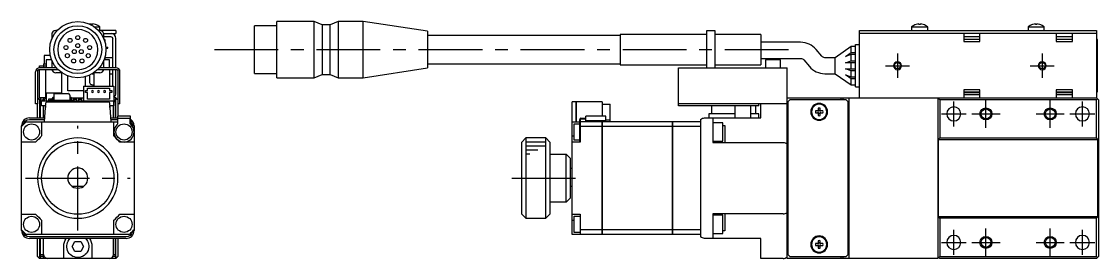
# Model space of a CAD drawing. Extents: x 0 to 566, y -8 to 193.
# Drawn here: x 298 to 566, y 73 to 132 of the extents above; entities that cross this region are included whole.
import ezdxf

# ---------------------------------------------------------------- set-up
doc = ezdxf.new("R2010")
doc.units = 0
doc.header["$LTSCALE"] = 0.5
doc.linetypes.add('CENTER', pattern=[50.8, 31.75, -6.35, 6.35, -6.35])
for name, color, linetype in [('MSM_CENTER', 1, 'CENTER'), ('MSM_CONTINUOUS', 7, 'CONTINUOUS'), ('MSM_NARROW', 5, 'CONTINUOUS')]:
    doc.layers.add(name, color=color, linetype=linetype)

msp = doc.modelspace()

# ---------------------------------------------------------------- linework, layer by layer
at = {"layer": 'MSM_CENTER'}
for p, q in [((346, 125), (491, 125)), ((516, 124), (516, 118)), ((552, 124), (552, 118)), ((513, 121), (519, 121)), ((549, 121), (555, 121)), ((530, 105.9), (530, 112.1)), ((538, 105.5), (538, 112.5)), ((554, 105.5), (554, 112.5)), ((562, 105.9), (562, 112.1)), ((526.9, 109), (533.1, 109)), ((534.5, 109), (541.5, 109)), ((550.5, 109), (557.5, 109)), ((558.9, 109), (565.1, 109)), ((312, 80), (312, 106)), ((299, 93), (325, 93)), ((420, 93), (438, 93)), ((538, 73.5), (538, 80.5)), ((554, 73.5), (554, 80.5)), ((530, 73.9), (530, 80.1)), ((562, 73.9), (562, 80.1)), ((526.9, 77), (533.1, 77)), ((534.5, 77), (541.5, 77)), ((550.5, 77), (557.5, 77)), ((558.9, 77), (565.1, 77))]:
    msp.add_line(p, q, dxfattribs=at)
at = {"layer": 'MSM_CONTINUOUS'}
for p, q in [((315.32, 131.27), (315.32, 131.39)), ((315.68, 131.39), (315.68, 131.27)), ((370.8, 132), (361.5, 132)), ((361.5, 118), (361.5, 132)), ((372.8, 131.15), (370.8, 132)), ((370.8, 118), (370.8, 132)), ((376.8, 132), (374.8, 131.15)), ((383, 132), (376.8, 132)), ((376.8, 132), (376.8, 118)), ((399, 129.57), (383, 132)), ((383, 118), (383, 132)), ((521.32, 131.27), (521.32, 131.39)), ((521.68, 131.39), (521.68, 131.27)), ((550.32, 131.27), (550.32, 131.39)), ((550.68, 131.39), (550.68, 131.27)), ((305.5, 128.75), (305.5, 127.6)), ((306.86, 129.75), (306.5, 129.75)), ((315.68, 131.27), (315.32, 131.27)), ((316.07, 130.7), (317.5, 130.7)), ((316.39, 131.27), (316.39, 131.27)), ((321.5, 129.8), (317.1, 129.8)), ((317.5, 129.75), (317.14, 129.75)), ((317.5, 129.8), (317.5, 130.7)), ((318.47, 129), (321.5, 129)), ((318.5, 127.6), (318.5, 128.75)), ((321.5, 129.8), (321.5, 129)), ((361.5, 130.95), (356, 130.95)), ((356, 119.05), (356, 130.95)), ((374.8, 131.15), (372.8, 131.15)), ((372.8, 131.15), (372.8, 118.85)), ((374.8, 118.85), (374.8, 131.15)), ((399, 129.57), (399, 120.43)), ((468.5, 128.75), (447, 128.75)), ((447, 128.75), (447, 121.25)), ((468.5, 120.5), (468.5, 129.75)), ((468.5, 129.75), (470.5, 129.75)), ((470.5, 129.75), (470.5, 120.5)), ((482, 128.75), (470.5, 128.75)), ((482, 128.75), (482, 121.25)), ((506.5, 129.8), (565.5, 129.8)), ((506.5, 113), (506.5, 129.8)), ((565.5, 129), (506.5, 129)), ((519.5, 130.7), (519.5, 129.8)), ((519.5, 130.7), (523.5, 130.7)), ((520.61, 131.27), (520.61, 131.27)), ((521.68, 131.27), (521.32, 131.27)), ((522.39, 131.27), (522.39, 131.27)), ((523.5, 129.8), (523.5, 130.7)), ((532.5, 129), (532.5, 127)), ((536.5, 127), (536.5, 129)), ((548.5, 130.7), (548.5, 129.8)), ((548.5, 130.7), (552.5, 130.7)), ((549.61, 131.27), (549.61, 131.27)), ((550.68, 131.27), (550.32, 131.27)), ((551.39, 131.27), (551.39, 131.27)), ((552.5, 129.8), (552.5, 130.7)), ((555.5, 129), (555.5, 127)), ((559.5, 127), (559.5, 129)), ((565.5, 129.8), (565.5, 113)), ((320.3, 128.2), (318.5, 128.2)), ((318.7, 127.5), (318.54, 127.5)), ((318.7, 127.5), (318.7, 127.03)), ((320.7, 120.5), (320.7, 127.8)), ((321.5, 120.5), (321.5, 127.8)), ((447, 128.5), (399, 128.5)), ((491.89, 126.83), (482, 126.83)), ((505.5, 126.25), (506.5, 126.25)), ((505.5, 115.75), (505.5, 126.25)), ((536.5, 128.2), (532.5, 128.2)), ((536.5, 127.5), (532.5, 127.5)), ((532.5, 127), (536.5, 127)), ((559.5, 128.2), (555.5, 128.2)), ((559.5, 127.5), (555.5, 127.5)), ((555.5, 127), (559.5, 127)), ((565.8, 127.5), (565.5, 127.5)), ((565.8, 114.5), (565.8, 127.5)), ((305.16, 123.5), (303.6, 123.5)), ((303.6, 123.5), (303.6, 121.5)), ((318.97, 125.63), (319.5, 125.63)), ((318.99, 125.38), (319.5, 125.38)), ((319.5, 125.38), (319.5, 125.63)), ((497.13, 123.36), (495.72, 125.04)), ((504.5, 125.75), (500.5, 123)), ((503.05, 123.25), (504.5, 124.25)), ((504.5, 123.75), (503.05, 123.25)), ((505.5, 125.75), (504.5, 125.75)), ((504.5, 124.25), (504.5, 125.75)), ((504.5, 124.25), (505.5, 124.25)), ((505.5, 123.75), (504.5, 123.75)), ((504.5, 122.25), (504.5, 123.75)), ((302.5, 121), (303.5, 121)), ((302.5, 120.5), (302.5, 121)), ((303.5, 121.5), (304.1, 121.5)), ((303.5, 121.5), (303.5, 120.5)), ((303.5, 121), (304.1, 121)), ((305.46, 122.5), (304.1, 122.5)), ((304.1, 122.5), (304.1, 120.5)), ((305.5, 122.4), (305.5, 120.5)), ((306.5, 120.5), (306.5, 120.67)), ((317.5, 120.67), (317.5, 120.5)), ((318.5, 120.5), (318.5, 122.4)), ((319.9, 122.5), (318.54, 122.5)), ((318.7, 122.97), (318.7, 122.5)), ((320.7, 123), (318.71, 123)), ((319.9, 120.5), (319.9, 122.5)), ((399, 121.5), (447, 121.5)), ((447, 121.25), (468.5, 121.25)), ((470.5, 121.25), (482, 121.25)), ((482, 122.83), (491.89, 122.83)), ((483.1, 122.5), (483.1, 120.5)), ((486.9, 122.5), (483.1, 122.5)), ((486.9, 120.5), (486.9, 122.5)), ((492.65, 122.47), (494.07, 120.79)), ((500.5, 123), (497.9, 123)), ((500.5, 119), (500.5, 123)), ((503.05, 121.75), (504.5, 122.25)), ((505.5, 121.75), (503.05, 121.75)), ((504.5, 122.25), (505.5, 122.25)), ((504.5, 120.25), (504.5, 121.75)), ((301.5, 111.5), (301.5, 119.5)), ((302, 119.8), (302, 111.5)), ((307.1, 120), (302.2, 120)), ((306.64, 120.5), (302.5, 120.5)), ((302.5, 113), (302.5, 120)), ((304, 120), (304, 113)), ((308.01, 119.25), (306.5, 119.25)), ((308, 114.08), (308, 119.25)), ((309.5, 114.75), (309.5, 118.46)), ((313.8, 118.24), (313.8, 115.9)), ((314.9, 118.63), (314.9, 117)), ((317.5, 119.25), (315.99, 119.25)), ((316, 119.25), (316, 115.9)), ((321.8, 120), (316.9, 120)), ((321.5, 120.5), (317.36, 120.5)), ((320, 115.9), (320, 120)), ((320, 119), (320.7, 119)), ((320.7, 115.9), (320.7, 120)), ((321.5, 114.2), (321.5, 120)), ((322, 119.8), (322, 111.5)), ((322.5, 111.5), (322.5, 119.5)), ((356, 119.05), (361.5, 119.05)), ((361.5, 118), (370.8, 118)), ((370.8, 118), (372.8, 118.85)), ((372.8, 118.85), (374.8, 118.85)), ((374.8, 118.85), (376.8, 118)), ((376.8, 118), (383, 118)), ((383, 118), (399, 120.43)), ((461.5, 120.5), (488.5, 120.5)), ((461.5, 111), (461.5, 120.5)), ((488.5, 73), (488.5, 120.5)), ((497.9, 119), (500.5, 119)), ((500.5, 119), (504.5, 116.25)), ((503.05, 120.25), (505.5, 120.25)), ((504.5, 119.75), (503.05, 120.25)), ((503.05, 118.75), (504.5, 118.25)), ((504.5, 117.75), (503.05, 118.75)), ((505.5, 119.75), (504.5, 119.75)), ((504.5, 118.25), (504.5, 119.75)), ((504.5, 118.25), (505.5, 118.25)), ((313.43, 115.9), (320.93, 115.9)), ((313.43, 115.9), (313.43, 112.2)), ((314.43, 115.4), (319.93, 115.4)), ((314.43, 114.85), (314.43, 115.4)), ((319.93, 115.4), (319.93, 114.85)), ((320.93, 115.9), (320.93, 112.2)), ((505.5, 117.75), (504.5, 117.75)), ((504.5, 116.25), (504.5, 117.75)), ((504.5, 116.25), (505.5, 116.25)), ((505.5, 115.75), (506.5, 115.75)), ((302, 112.5), (302.5, 113)), ((302.25, 112.75), (302.5, 112.5)), ((304, 113), (302.5, 113)), ((303, 113), (302.5, 112.5)), ((303.5, 112.2), (303.5, 113)), ((304, 113), (304.1, 113)), ((307.9, 114.2), (304.1, 114.2)), ((304.1, 114.2), (304.1, 112.2)), ((304.83, 112.2), (304.83, 112.75)), ((304.83, 112.75), (305.66, 112.75)), ((305.66, 112.53), (305.66, 112.86)), ((305.89, 112.86), (305.89, 112.53)), ((305.89, 112.75), (306.1, 112.75)), ((306.1, 113.19), (305.99, 113.19)), ((306.1, 112.96), (305.99, 112.96)), ((306.1, 112.4), (306.1, 113.98)), ((306.2, 114.08), (309.58, 114.08)), ((307.9, 114.08), (307.9, 114.2)), ((313.43, 114.75), (309.5, 114.75)), ((309.65, 114.05), (309.97, 113.73)), ((310, 113.66), (310, 112.4)), ((310.11, 113.19), (310, 113.19)), ((310.11, 112.96), (310, 112.96)), ((310, 112.75), (310.21, 112.75)), ((310, 112.63), (310.21, 112.63)), ((310.21, 112.86), (310.21, 112.53)), ((310.41, 113), (313.43, 113)), ((310.44, 112.53), (310.44, 112.86)), ((310.44, 112.75), (310.5, 112.75)), ((310.44, 112.63), (310.5, 112.63)), ((310.5, 112.44), (310.5, 113)), ((311, 112.43), (311, 113)), ((311, 112.75), (311.75, 112.75)), ((311, 112.63), (311.75, 112.63)), ((311.75, 112.2), (311.75, 113)), ((312.25, 112.2), (312.25, 113)), ((312.25, 112.75), (313, 112.75)), ((312.25, 112.63), (313, 112.63)), ((313, 112.2), (313, 113)), ((313.93, 114.35), (313.93, 114.85)), ((313.93, 114.85), (314.43, 114.85)), ((314.43, 114.35), (313.93, 114.35)), ((314.43, 112.7), (314.43, 114.35)), ((319.93, 112.7), (314.43, 112.7)), ((319.93, 114.85), (320.43, 114.85)), ((319.93, 114.35), (319.93, 112.7)), ((320.43, 114.35), (319.93, 114.35)), ((320.43, 114.85), (320.43, 114.35)), ((321.5, 113), (320.93, 113)), ((321.5, 108), (321.5, 113)), ((322, 112.5), (321.5, 113)), ((321.5, 112.5), (321.75, 112.75)), ((488.5, 113), (565.5, 113)), ((502, 112.5), (502, 113)), ((502.5, 112.5), (502.5, 113)), ((504, 73), (504, 113)), ((526, 113), (526, 73)), ((526, 112.5), (526.5, 113)), ((526.25, 112.75), (526.5, 112.5)), ((532.5, 115), (532.5, 113)), ((536.5, 115), (532.5, 115)), ((532.5, 114.5), (536.5, 114.5)), ((532.5, 114.3), (536.5, 114.3)), ((532.5, 113.8), (533.45, 113.8)), ((533.45, 113.8), (535.55, 113.8)), ((535.55, 113.8), (536.5, 113.8)), ((536.5, 113), (536.5, 115)), ((559.5, 115), (555.5, 115)), ((555.5, 115), (555.5, 113)), ((555.5, 114.5), (559.5, 114.5)), ((555.5, 114.3), (559.5, 114.3)), ((555.5, 113.8), (556.45, 113.8)), ((556.45, 113.8), (558.55, 113.8)), ((558.55, 113.8), (559.5, 113.8)), ((559.5, 113), (559.5, 115)), ((565.5, 114.5), (565.8, 114.5)), ((565.5, 113), (566, 112.5)), ((565.5, 112.5), (565.75, 112.75)), ((302, 111.5), (301.5, 111.5)), ((302, 108), (302, 111.5)), ((302.5, 112.5), (302.5, 108)), ((302.7, 108), (302.7, 112.5)), ((302.7, 112.5), (303.5, 112.5)), ((303, 112), (302.7, 112)), ((321, 112.2), (303, 112.2)), ((303, 111), (303, 112.2)), ((304.03, 111), (303, 111)), ((303.5, 108), (303.5, 111)), ((303.75, 107), (304.08, 111.72)), ((304, 111), (304, 110.58)), ((304.38, 112), (319.62, 112)), ((305.05, 112.2), (305.05, 112.43)), ((305.56, 112.43), (305.05, 112.43)), ((305.3, 112.2), (305.3, 112.43)), ((305.36, 112.2), (305.36, 112.43)), ((305.78, 112.2), (305.78, 112.28)), ((309.9, 112.3), (306.2, 112.3)), ((307.78, 112.2), (307.78, 112.3)), ((307.9, 112.2), (307.9, 112.3)), ((308.5, 112.3), (308.5, 112.2)), ((309.31, 112.2), (309.31, 112.3)), ((310.5, 112.2), (310.5, 112.2)), ((310.54, 112.43), (311.05, 112.43)), ((310.73, 112.43), (310.73, 112.2)), ((310.8, 112.43), (310.8, 112.2)), ((311.05, 112.43), (311.05, 112.2)), ((319.92, 111.72), (320.25, 107)), ((321, 111), (319.97, 111)), ((320, 110.58), (320, 111)), ((320.9, 108), (320.9, 111)), ((320.93, 112.5), (321.3, 112.5)), ((321, 111), (321, 112.2)), ((321.3, 112), (321, 112)), ((321.3, 112.5), (321.3, 108)), ((322.5, 111.5), (322, 111.5)), ((322, 111.5), (322, 108.4)), ((436, 112), (435, 112)), ((435, 79), (435, 112)), ((436, 107), (436, 112)), ((436, 111.99), (436.01, 111.99)), ((436.01, 112), (436.01, 107)), ((442.5, 112), (436.01, 112)), ((442.5, 112), (442.5, 108.4)), ((442.5, 111.4), (444.5, 111.4)), ((442.5, 111), (442.51, 111)), ((442.51, 111), (442.51, 108.4)), ((444.5, 107), (444.5, 111.4)), ((488.5, 111.5), (461.5, 111.5)), ((481.5, 111), (461.5, 111)), ((469.75, 109), (469.75, 111)), ((475.5, 111), (475.5, 108)), ((479.5, 108), (479.5, 111)), ((480.75, 109), (480.75, 111)), ((481.5, 111), (481.5, 111.5)), ((482, 108), (482, 111.5)), ((489.2, 112.5), (488.7, 112)), ((488.7, 112), (488.7, 74)), ((503.2, 112.5), (489.2, 112.5)), ((496.26, 110.42), (496.26, 109.74)), ((496.74, 109.74), (496.74, 110.42)), ((503.7, 112), (503.2, 112.5)), ((503.7, 74), (503.7, 112)), ((526.5, 112.5), (526.5, 103)), ((565.5, 112.5), (526.5, 112.5)), ((529.8, 110.74), (530.2, 110.74)), ((561.8, 110.74), (562.2, 110.74)), ((565.5, 103), (565.5, 112.5)), ((566, 112.5), (566, 73.5)), ((300, 108), (303.82, 108)), ((300, 107.62), (303.79, 107.62)), ((320.18, 108), (321.9, 108)), ((320.21, 107.62), (321.9, 107.62)), ((321.9, 108.4), (321.9, 107.3)), ((325.1, 108.4), (321.9, 108.4)), ((321.9, 107.3), (322, 107.3)), ((322, 106.5), (322, 107.9)), ((322, 107.9), (325, 107.9)), ((325, 106.5), (325, 107.9)), ((325, 107.3), (325.1, 107.3)), ((325.1, 107.3), (325.1, 108.4)), ((436.9, 102), (436.9, 107.6)), ((437, 107.6), (437, 102)), ((437.2, 107.9), (438.4, 107.9)), ((437.2, 107.8), (438.4, 107.8)), ((443.4, 108.4), (438.4, 108.4)), ((438.4, 107.3), (438.4, 108.4)), ((443.4, 107.3), (438.4, 107.3)), ((442.5, 79), (442.5, 107.3)), ((442.51, 107.3), (442.51, 79)), ((443.4, 107.3), (443.4, 108.4)), ((443.4, 107.5), (444.5, 107.5)), ((467, 107.62), (467, 78.38)), ((468, 108), (482, 108)), ((475.5, 109), (469, 109)), ((469, 109), (469, 108)), ((470, 108), (470, 101.9)), ((481.5, 109), (479.5, 109)), ((481.5, 108), (481.5, 109)), ((488.7, 107.5), (488.5, 107.5)), ((496.26, 109.74), (495.58, 109.74)), ((495.58, 109.26), (496.26, 109.26)), ((496.26, 109.26), (496.26, 108.58)), ((497.42, 109.74), (496.74, 109.74)), ((496.74, 108.58), (496.74, 109.26)), ((496.74, 109.26), (497.42, 109.26)), ((503.7, 107.5), (504, 107.5)), ((298, 80), (298, 106)), ((299.15, 107), (322, 107)), ((303, 107), (303, 103.5)), ((321, 103.5), (321, 107)), ((326, 106), (326, 80)), ((435, 107), (436.9, 107)), ((435.5, 102.5), (435.5, 106.5)), ((435.5, 106.5), (437, 106.5)), ((442.5, 107), (437, 107)), ((442.5, 105.85), (437, 105.85)), ((442.5, 106.99), (442.51, 106.99)), ((442.5, 105.84), (442.51, 105.84)), ((460, 107), (442.51, 107)), ((460, 105.85), (442.51, 105.85)), ((460, 79), (460, 107)), ((460, 106.99), (460.01, 106.99)), ((460, 105.84), (460.01, 105.84)), ((460.01, 107), (460.01, 79)), ((467, 107), (460.01, 107)), ((467, 105.85), (460.01, 105.85)), ((472.5, 106.75), (470, 106.75)), ((472.5, 102.25), (472.5, 106.75)), ((472.5, 106.08), (473, 106.08)), ((473, 106.08), (473, 101.9)), ((504, 106.75), (503.7, 106.75)), ((301.5, 102), (298, 102)), ((326, 102), (322.5, 102)), ((423.5, 103), (422.5, 102)), ((422.5, 84), (422.5, 102)), ((428.5, 103), (423.5, 103)), ((423.5, 103), (423.5, 83)), ((429.5, 102), (428.5, 103)), ((428.5, 83), (428.5, 103)), ((429.5, 102), (429.5, 84)), ((435, 103.5), (435.5, 103.5)), ((437, 102), (435, 102)), ((436.9, 102.5), (435.5, 102.5)), ((470, 102.25), (472.5, 102.25)), ((470, 101.9), (487.5, 101.9)), ((488.7, 103), (488.5, 103)), ((488.7, 102), (488.5, 102)), ((526.5, 103), (526.15, 102.65)), ((526.15, 102.65), (526.15, 83.35)), ((526.15, 102.65), (565.85, 102.65)), ((526.5, 103), (565.5, 103)), ((565.85, 102.65), (565.5, 103)), ((565.85, 83.35), (565.85, 102.65)), ((488.7, 100.5), (488.5, 100.5)), ((503.7, 101.25), (504, 101.25)), ((429.5, 99), (433.5, 99)), ((434.5, 98), (433.5, 99)), ((433.5, 87), (433.5, 99)), ((434.5, 98), (434.5, 88)), ((503.8, 98), (503.7, 98)), ((503.8, 88), (503.8, 98)), ((504, 97.8), (503.8, 98)), ((434.5, 95.5), (435, 95.5)), ((310.5, 91), (313.5, 91)), ((434.5, 91), (435, 91)), ((433.5, 87), (429.5, 87)), ((433.5, 87), (434.5, 88)), ((503.7, 88), (503.8, 88)), ((503.8, 88), (504, 88.2)), ((298, 84), (301.5, 84)), ((322.5, 84), (326, 84)), ((422.5, 84), (423.5, 83)), ((428.5, 83), (429.5, 84)), ((435, 84), (437, 84)), ((435.5, 79.5), (435.5, 83.5)), ((435.5, 83.5), (437, 83.5)), ((437, 84), (437, 79)), ((470, 84.1), (470, 78)), ((487.5, 84.1), (470, 84.1)), ((472.5, 83.75), (470, 83.75)), ((472.5, 79.25), (472.5, 83.75)), ((473, 84.1), (473, 79.92)), ((488.5, 85.5), (488.7, 85.5)), ((488.7, 84), (488.5, 84)), ((504, 84.75), (503.7, 84.75)), ((526.15, 83.35), (526.5, 83)), ((565.85, 83.35), (526.15, 83.35)), ((565.5, 83), (565.85, 83.35)), ((303, 82.5), (303, 79)), ((321, 79), (321, 82.5)), ((423.5, 83), (428.5, 83)), ((435, 82.5), (435.5, 82.5)), ((488.5, 83), (488.7, 83)), ((526.5, 83), (526.5, 73.5)), ((565.5, 83), (526.5, 83)), ((565.5, 73.5), (565.5, 83)), ((324.85, 79), (299.15, 79)), ((324, 78.38), (300, 78.38)), ((324, 78), (300, 78)), ((302, 73.5), (302, 78)), ((302.5, 78), (302.5, 73.5)), ((302.7, 73.5), (302.7, 78)), ((303.5, 74), (303.5, 78)), ((320.9, 74), (320.9, 78)), ((321.3, 78), (321.3, 73.5)), ((321.5, 73), (321.5, 78)), ((322, 78), (322, 73.5)), ((442.5, 79), (435, 79)), ((437, 79.5), (435.5, 79.5)), ((442.5, 80.15), (437, 80.15)), ((442.5, 80.16), (442.51, 80.16)), ((442.5, 79.01), (442.51, 79.01)), ((460, 80.15), (442.51, 80.15)), ((460, 79), (442.51, 79)), ((460, 80.16), (460.01, 80.16)), ((460, 79.01), (460.01, 79.01)), ((467, 80.15), (460.01, 80.15)), ((467, 79), (460.01, 79)), ((482, 78), (468, 78)), ((470, 79.25), (472.5, 79.25)), ((473, 79.92), (472.5, 79.92)), ((482, 73), (482, 78)), ((488.5, 78.5), (488.7, 78.5)), ((503.7, 79.25), (504, 79.25)), ((504, 78.5), (503.7, 78.5)), ((308.5, 73), (308.5, 76)), ((310.56, 76), (311.28, 77.25)), ((311.28, 74.75), (310.56, 76)), ((311.28, 77.25), (312.72, 77.25)), ((312.72, 77.25), (313.44, 76)), ((313.44, 76), (312.72, 74.75)), ((315.5, 76), (315.5, 73)), ((496.26, 76.74), (495.58, 76.74)), ((495.58, 76.26), (496.26, 76.26)), ((496.26, 77.42), (496.26, 76.74)), ((496.26, 76.26), (496.26, 75.58)), ((496.74, 76.74), (496.74, 77.42)), ((497.42, 76.74), (496.74, 76.74)), ((496.74, 75.58), (496.74, 76.26)), ((496.74, 76.26), (497.42, 76.26)), ((302.25, 73.25), (302, 73.5)), ((302.5, 73.5), (302.25, 73.25)), ((302.25, 73.25), (302.5, 73)), ((302.5, 73.5), (303, 73)), ((321.5, 73), (302.5, 73)), ((302.7, 74), (303.5, 74)), ((303.5, 73.5), (302.7, 73.5)), ((303.5, 73), (303.5, 74)), ((312.72, 74.75), (311.28, 74.75)), ((320.5, 73), (320.5, 73.2)), ((321.3, 73.5), (320.77, 73.5)), ((320.9, 74), (321.3, 74)), ((321.75, 73.25), (321.5, 73.5)), ((321.5, 73), (321.75, 73.25)), ((322, 73.5), (321.75, 73.25)), ((487.5, 73), (482, 73)), ((526, 73), (488.5, 73)), ((488.7, 74), (489.2, 73.5)), ((489.2, 73.5), (503.2, 73.5)), ((502, 73), (502, 73.5)), ((502.5, 73), (502.5, 73.5)), ((503.2, 73.5), (503.7, 74)), ((526.25, 73.25), (526, 73.5)), ((526.5, 73.5), (526.25, 73.25)), ((526.5, 73), (526.25, 73.25)), ((526.5, 73.5), (565.5, 73.5)), ((565.5, 73), (526.5, 73)), ((565.75, 73.25), (565.5, 73.5)), ((565.75, 73.25), (565.5, 73)), ((566, 73.5), (565.75, 73.25))]:
    msp.add_line(p, q, dxfattribs=at)
for centre, radius in [((312, 125), 7), ((312, 125), 5.95), ((309.05, 125.52), 0.5), ((310.07, 127.3), 0.5), ((312, 128), 0.5), ((312, 126), 0.5), ((313.93, 127.3), 0.5), ((314.95, 125.52), 0.5), ((309.4, 123.5), 0.5), ((311.13, 124.5), 0.5), ((312.87, 124.5), 0.5), ((314.6, 123.5), 0.5), ((310.97, 122.18), 0.5), ((313.03, 122.18), 0.5), ((516, 121), 0.783), ((552, 121), 0.783), ((538, 109), 1.23), ((554, 109), 1.23), ((300.5, 104.5), 2), ((323.5, 104.5), 2), ((312, 93), 9), ((300.5, 81.5), 2), ((323.5, 81.5), 2), ((538, 77), 1.23), ((554, 77), 1.23)]:
    msp.add_circle(centre, radius, dxfattribs=at)
at = {"layer": 'MSM_CONTINUOUS', "extrusion": (0, 0, -1)}
for centre, radius in [((-312, 125), 5), ((-315.68, 114.6), 0.25), ((-317.18, 114.6), 0.25), ((-318.68, 114.6), 0.25), ((-496.5, 109.5), 2.1), ((-496.5, 109.5), 1.9), ((-530, 109), 1.75), ((-562, 109), 1.75), ((-312, 93), 10), ((-312, 93), 2.5), ((-496.5, 76.5), 2.1), ((-496.5, 76.5), 1.9), ((-530, 77), 1.75), ((-562, 77), 1.75)]:
    msp.add_circle(centre, radius, dxfattribs=at)
at = {"layer": 'MSM_CONTINUOUS'}
for centre, radius, start, end in [((315.5, 128.2), 3.19, 93.2297, 99.8901), ((315.5, 128.2), 3.19, 73.8933, 86.7703), ((521.5, 128.2), 3.19, 93.2297, 106.1067), ((521.5, 128.2), 3.19, 73.8933, 86.7703), ((550.5, 128.2), 3.19, 93.2297, 106.1067), ((550.5, 128.2), 3.19, 73.8933, 86.7703), ((306.5, 128.75), 1, 90, 180), ((315.5, 128.2), 3.2, 51.3178, 73.8775), ((317.5, 128.75), 1, 0, 90), ((320.3, 127.8), 1.2, 0, 90), ((521.5, 128.2), 3.2, 106.1225, 128.6822), ((521.5, 128.2), 3.2, 51.3178, 73.8775), ((550.5, 128.2), 3.2, 106.1225, 128.6822), ((550.5, 128.2), 3.2, 51.3178, 73.8775), ((491.89, 121.83), 5, 40, 90), ((497.9, 124), 5, 220, 270), ((302.5, 119.5), 1, 90, 180), ((306.5, 120.25), 1, 194.4775, 270), ((315.65, 121), 2, 268.7493, 280.0787), ((317.5, 120.25), 1, 270, 345.5225), ((321.5, 119.5), 1, 0, 90), ((315.65, 117), 0.75, 180, 297.8182), ((304.5, 112), 1, 113.5781, 168.463), ((305.99, 112.86), 0.33, 90, 180), ((306.2, 113.98), 0.1, 90, 180), ((309.58, 113.98), 0.1, 45, 90), ((309.9, 113.66), 0.1, 0, 45), ((310.11, 112.86), 0.33, 0, 90), ((320.3, 114.2), 1.2, 301.3883, 0), ((305.56, 112.53), 0.33, 270, 0), ((306.2, 112.4), 0.1, 180, 270), ((309.9, 112.4), 0.1, 270, 0), ((310.54, 112.53), 0.33, 180, 270), ((496.5, 109.5), 0.95, 75.3667, 104.6333), ((300, 106), 2, 90, 180), ((324, 106), 2, 0, 56.633), ((437.2, 107.6), 0.3, 90, 180), ((496.5, 109.5), 0.95, 165.3667, 194.6333), ((496.5, 109.5), 0.365, 138.8496, 221.1504), ((496.5, 109.5), 0.365, 48.8496, 131.1504), ((496.5, 109.5), 0.365, 228.8496, 311.1504), ((496.5, 109.5), 0.95, 255.3667, 284.6333), ((496.5, 109.5), 0.365, 318.8496, 41.1504), ((496.5, 109.5), 0.95, 345.3667, 14.6333), ((323.5, 104.5), 2.5, 126.8699, 53.1301), ((487.5, 85.6), 1.5, 270, 311.8103), ((300, 80), 2, 180, 270), ((324, 80), 2, 270, 0), ((496.5, 76.5), 0.95, 165.3667, 194.6333), ((496.5, 76.5), 0.365, 138.8496, 221.1504), ((496.5, 76.5), 0.95, 75.3667, 104.6333), ((496.5, 76.5), 0.365, 48.8496, 131.1504), ((496.5, 76.5), 0.365, 228.8496, 311.1504), ((496.5, 76.5), 0.95, 255.3667, 284.6333), ((496.5, 76.5), 0.365, 318.8496, 41.1504), ((496.5, 76.5), 0.95, 345.3667, 14.6333), ((304.5, 74), 1, 180, 270), ((319.9, 74), 1, 270, 0), ((487.5, 74.5), 1.5, 270, 311.8103)]:
    msp.add_arc(centre, radius, start, end, dxfattribs=at)
at = {"layer": 'MSM_CONTINUOUS', "extrusion": (0, 0, -1)}
for centre, radius, start, end in [((-320.3, 127.8), 0.4, 90, 180), ((-497.9, 124), 1, 270, 320), ((-491.89, 121.83), 1, 90, 140), ((-302.2, 119.8), 0.2, 0, 90), ((-321.8, 119.8), 0.2, 90, 180), ((-305.99, 112.86), 0.1, 0, 90), ((-310.11, 112.86), 0.1, 90, 180), ((-304.38, 111.7), 0.3, 4, 90), ((-305.56, 112.53), 0.1, 180, 270), ((-310.54, 112.53), 0.1, 270, 0), ((-319.62, 111.7), 0.3, 90, 176), ((-300, 106), 1.62, 9.7265, 90), ((-324, 106), 1.62, 128.1727, 170.2735), ((-437.2, 107.6), 0.2, 0, 90), ((-468, 106.5), 1.5, 48.1897, 90), ((-312, 93), 19, 42.5369, 47.4631), ((-312, 93), 19, 133.1736, 137.4631), ((-288.84, 116.16), 19, 221.7998, 228.2002), ((-335.16, 116.16), 19, 311.7998, 318.2002), ((-487.5, 100.4), 1.5, 90, 131.8103), ((-288.84, 69.84), 19, 131.7998, 138.2002), ((-335.16, 69.84), 19, 41.7998, 48.2002), ((-312, 93), 19, 312.5369, 317.4631), ((-300, 80), 1.62, 270, 350.2735), ((-312, 76), 3.5, 0, 34.8499), ((-312, 76), 2.75, 133.3418, 46.6582), ((-312, 76), 3.5, 145.1501, 180), ((-324, 80), 1.62, 189.7265, 270), ((-312, 93), 19, 222.5369, 227.4631), ((-468, 79.5), 1.5, 270, 311.8103)]:
    msp.add_arc(centre, radius, start, end, dxfattribs=at)
at = {"layer": 'MSM_NARROW'}
for p, q in [((428.5, 102), (423.5, 102)), ((428.5, 101), (423.5, 101)), ((426.5, 100), (423.5, 100)), ((424.5, 99), (423.5, 99))]:
    msp.add_line(p, q, dxfattribs=at)
at = {"layer": 'MSM_NARROW', "extrusion": (0, 0, -1)}
for centre in [(-516, 121), (-552, 121)]:
    msp.add_circle(centre, 1, dxfattribs=at)
at = {"layer": 'MSM_NARROW'}
for centre in [(538, 109), (554, 109), (538, 77), (554, 77)]:
    msp.add_circle(centre, 1.5, dxfattribs=at)

doc.saveas('drawing.dxf')
